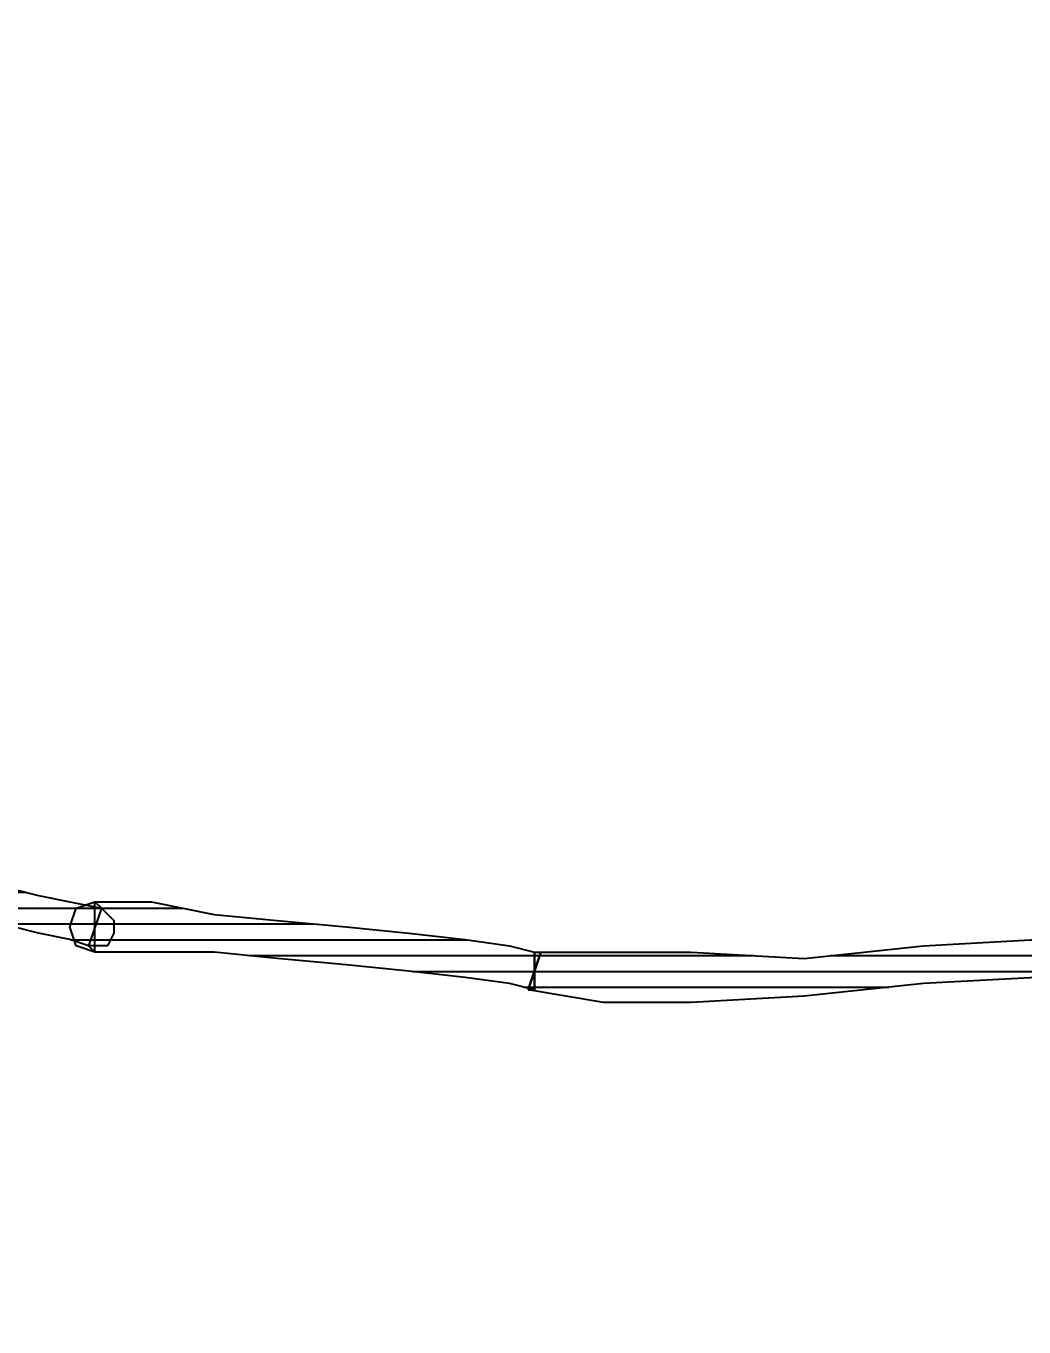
# Model space of a CAD drawing. Header units: millimetres. Extents: x 322668 to 332469, y 13187 to 20117.
# Drawn here: x 327610.64 to 327618.5, y 15727.98 to 15738.24 of the extents above; entities that cross this region are included whole.
import ezdxf

# ---------------------------------------------------------------- set-up
doc = ezdxf.new("R2010")
doc.units = ezdxf.units.MM
doc.header["$LTSCALE"] = 50
doc.header["$MEASUREMENT"] = 0
doc.header["$PDMODE"] = 3
doc.header["$PDSIZE"] = -0.5
doc.layers.get('0').update_dxf_attribs({"linetype": 'CONTINUOUS'})
doc.layers.get('DEFPOINTS').update_dxf_attribs({"linetype": 'CONTINUOUS'})
doc.layers.add('MIM_OLCU-DIS', color=1, linetype='CONTINUOUS')
doc.styles.add('OLCU', font='TSIMPLEX.SHX', dxfattribs={"width": 0.7})
doc.dimstyles.new('200-OLCU-DIŞ', dxfattribs={"dimtxt": 30, "dimasz": 10, "dimexe": 0, "dimexo": 0, "dimgap": 10, "dimtad": 1, "dimdec": 1, "dimdsep": 46, "dimtxsty": 'OLCU', "dimblk1": 'DOT', "dimblk2": 'DOT', "dimsah": 1, "dimcen": 0, "dimclrd": 7, "dimclre": 7, "dimclrt": 4, "dimadec": 0, "dimazin": 0, "dimtfac": 1, "dimtdec": 1, "dimtix": 1, "dimtmove": 2, "dimatfit": 3, "dimldrblk": 'DOT', "dimfxl": 0, "dimtolj": 1, "dimarcsym": 0})
pattern_1 = [(360, (-5108.51305, -673.59423), (1e-16, 0.125), [25])]

# ---------------------------------------------------------------- blocks, each defined once
blk = doc.blocks.new('_DOT')
at = {"color": 0, "linetype": 'ByBlock'}
blk.add_line((-0.5, 0), (-1, 0), dxfattribs=at)
at = {"color": 0, "linetype": 'ByBlock', "const_width": 0.5}
blk.add_lwpolyline([(-0.25, 0, 1), (0.25, 0, 1)], format="xyb", close=True, dxfattribs=at)
blk = doc.blocks.new('*D159')
at = {"layer": 'DEFPOINTS', "color": 0}
for p in [(329577.746, 18407.964, -57.501), (327588.544, 14892.995), (330092.587, 14892.995)]:
    blk.add_point(p, dxfattribs=at)
at = {"layer": 'MIM_OLCU-DIS', "color": 7, "lineweight": -2}
for p, q in [((330052.834, 18407.964), (330092.587, 18407.964)), ((330092.587, 18397.964), (330092.587, 14902.995)), ((330052.587, 14892.995), (330092.587, 14892.995))]:
    blk.add_line(p, q, dxfattribs=at)
at = {"layer": 'MIM_OLCU-DIS', "color": 7, "lineweight": -2, "xscale": 10, "yscale": 10, "zscale": 10}
for p, rotation in [((330092.587, 18407.964), 90), ((330092.587, 14892.995), 270)]:
    blk.add_blockref('_DOT', p, dxfattribs=dict(at, rotation=rotation))
at = {"layer": 'MIM_OLCU-DIS', "color": 4, "insert": (330067.587, 16650.479), "char_height": 30, "attachment_point": 5, "rotation": 90, "style": 'OLCU'}
blk.add_mtext('\\A1;3515', dxfattribs=at)
blk = doc.blocks.new('by')
at = {"ltscale": 30}
h = blk.add_hatch(dxfattribs=at)
h.set_pattern_fill('DC_LINES', color=256, scale=0.1, style=0)
h.set_pattern_definition(pattern_1)
edge = h.paths.add_edge_path(flags=0)
edge.add_line((6393.531, 2196.641), (6393.284, 2196.79))
edge.add_line((6393.284, 2196.79), (6393.481, 2196.89))
edge.add_line((6393.481, 2196.89), (6393.729, 2196.939))
edge.add_line((6393.729, 2196.939), (6393.976, 2196.989))
edge.add_line((6393.976, 2196.989), (6394.223, 2197.039))
edge.add_line((6394.223, 2197.039), (6394.471, 2196.989))
edge.add_line((6394.471, 2196.989), (6394.669, 2196.939))
edge.add_line((6394.669, 2196.939), (6394.916, 2196.89))
edge.add_line((6394.916, 2196.89), (6395.164, 2196.84))
edge.add_line((6395.164, 2196.84), (6395.064, 2196.542))
edge.add_line((6395.064, 2196.542), (6394.916, 2196.592))
edge.add_line((6394.916, 2196.592), (6394.669, 2196.641))
edge.add_line((6394.669, 2196.641), (6394.471, 2196.691))
edge.add_line((6394.471, 2196.691), (6394.223, 2196.641))
edge.add_line((6394.223, 2196.641), (6393.976, 2196.691))
edge.add_line((6393.976, 2196.691), (6393.729, 2196.641))
edge.add_line((6393.729, 2196.641), (6393.581, 2196.592))
edge.add_line((6393.581, 2196.592), (6393.383, 2196.492))
edge.add_line((6393.383, 2196.492), (6393.135, 2196.641))
edge.add_line((6393.135, 2196.641), (6393.383, 2196.492))
edge.add_line((6393.383, 2196.492), (6393.234, 2196.492))
edge.add_line((6393.234, 2196.492), (6393.184, 2196.592))
edge.add_line((6393.184, 2196.592), (6393.184, 2196.691))
edge.add_line((6393.184, 2196.691), (6393.284, 2196.79))
h = blk.add_hatch(dxfattribs=at)
h.set_pattern_fill('DC_LINES', color=256, scale=0.1, style=0)
h.set_pattern_definition(pattern_1)
edge = h.paths.add_edge_path(flags=0)
edge.add_line((6395.114, 2196.492), (6395.064, 2196.542))
edge.add_line((6395.064, 2196.542), (6394.916, 2196.592))
edge.add_line((6394.916, 2196.592), (6394.669, 2196.641))
edge.add_line((6394.669, 2196.641), (6394.471, 2196.691))
edge.add_line((6394.471, 2196.691), (6394.223, 2196.641))
edge.add_line((6394.223, 2196.641), (6393.976, 2196.691))
edge.add_line((6393.976, 2196.691), (6393.729, 2196.641))
edge.add_line((6393.729, 2196.641), (6393.581, 2196.592))
edge.add_line((6393.581, 2196.592), (6393.383, 2196.492))
edge.add_line((6393.383, 2196.492), (6393.284, 2196.79))
edge.add_line((6393.284, 2196.79), (6393.481, 2196.89))
edge.add_line((6393.481, 2196.89), (6393.729, 2196.939))
edge.add_line((6393.729, 2196.939), (6393.976, 2196.989))
edge.add_line((6393.976, 2196.989), (6394.223, 2197.039))
edge.add_line((6394.223, 2197.039), (6394.471, 2196.989))
edge.add_line((6394.471, 2196.989), (6394.669, 2196.939))
edge.add_line((6394.669, 2196.939), (6394.916, 2196.89))
edge.add_line((6394.916, 2196.89), (6395.164, 2196.84))
edge.add_line((6395.164, 2196.84), (6395.114, 2196.89))
edge.add_line((6395.114, 2196.89), (6395.164, 2196.84))
edge.add_line((6395.164, 2196.84), (6395.262, 2196.741))
edge.add_line((6395.262, 2196.741), (6395.262, 2196.641))
edge.add_line((6395.262, 2196.641), (6395.213, 2196.542))
edge.add_line((6395.213, 2196.542), (6395.064, 2196.542))
h = blk.add_hatch(dxfattribs=at)
h.set_pattern_fill('DC_LINES', color=256, scale=0.1, style=0)
h.set_pattern_definition(pattern_1)
edge = h.paths.add_edge_path(flags=0)
edge.add_line((6395.164, 2196.84), (6395.114, 2196.89))
edge.add_line((6395.114, 2196.89), (6395.559, 2196.89))
edge.add_line((6395.559, 2196.89), (6396.054, 2196.79))
edge.add_line((6396.054, 2196.79), (6396.549, 2196.741))
edge.add_line((6396.549, 2196.741), (6397.093, 2196.691))
edge.add_line((6397.093, 2196.691), (6397.588, 2196.641))
edge.add_line((6397.588, 2196.641), (6398.033, 2196.592))
edge.add_line((6398.033, 2196.592), (6398.38, 2196.542))
edge.add_line((6398.38, 2196.542), (6398.578, 2196.492))
edge.add_line((6398.578, 2196.492), (6398.578, 2196.194))
edge.add_line((6398.578, 2196.194), (6398.38, 2196.244))
edge.add_line((6398.38, 2196.244), (6398.033, 2196.293))
edge.add_line((6398.033, 2196.293), (6397.588, 2196.343))
edge.add_line((6397.588, 2196.343), (6397.093, 2196.393))
edge.add_line((6397.093, 2196.393), (6396.549, 2196.443))
edge.add_line((6396.549, 2196.443), (6396.054, 2196.492))
edge.add_line((6396.054, 2196.492), (6395.559, 2196.492))
edge.add_line((6395.559, 2196.492), (6395.114, 2196.492))
edge.add_line((6395.114, 2196.492), (6395.064, 2196.542))
edge.add_line((6395.064, 2196.542), (6395.114, 2196.492))
edge.add_line((6395.114, 2196.492), (6394.966, 2196.542))
edge.add_line((6394.966, 2196.542), (6394.916, 2196.691))
edge.add_line((6394.916, 2196.691), (6394.966, 2196.84))
edge.add_line((6394.966, 2196.84), (6395.114, 2196.89))
h = blk.add_hatch(dxfattribs=at)
h.set_pattern_fill('DC_LINES', color=256, scale=0.1, style=0)
h.set_pattern_definition(pattern_1)
edge = h.paths.add_edge_path(flags=0)
edge.add_line((6398.528, 2196.194), (6398.578, 2196.194))
edge.add_line((6398.578, 2196.194), (6398.38, 2196.244))
edge.add_line((6398.38, 2196.244), (6398.033, 2196.293))
edge.add_line((6398.033, 2196.293), (6397.588, 2196.343))
edge.add_line((6397.588, 2196.343), (6397.093, 2196.393))
edge.add_line((6397.093, 2196.393), (6396.549, 2196.443))
edge.add_line((6396.549, 2196.443), (6396.054, 2196.492))
edge.add_line((6396.054, 2196.492), (6395.559, 2196.492))
edge.add_line((6395.559, 2196.492), (6395.114, 2196.492))
edge.add_line((6395.114, 2196.492), (6395.114, 2196.89))
edge.add_line((6395.114, 2196.89), (6395.559, 2196.89))
edge.add_line((6395.559, 2196.89), (6396.054, 2196.79))
edge.add_line((6396.054, 2196.79), (6396.549, 2196.741))
edge.add_line((6396.549, 2196.741), (6397.093, 2196.691))
edge.add_line((6397.093, 2196.691), (6397.588, 2196.641))
edge.add_line((6397.588, 2196.641), (6398.033, 2196.592))
edge.add_line((6398.033, 2196.592), (6398.38, 2196.542))
edge.add_line((6398.38, 2196.542), (6398.578, 2196.492))
edge.add_line((6398.578, 2196.492), (6398.627, 2196.492))
h = blk.add_hatch(dxfattribs=at)
h.set_pattern_fill('DC_LINES', color=256, scale=0.1, style=0)
h.set_pattern_definition(pattern_1)
edge = h.paths.add_edge_path(flags=0)
edge.add_line((6398.578, 2196.492), (6398.627, 2196.492))
edge.add_line((6398.627, 2196.492), (6399.122, 2196.492))
edge.add_line((6399.122, 2196.492), (6399.814, 2196.492))
edge.add_line((6399.814, 2196.492), (6400.705, 2196.443))
edge.add_line((6400.705, 2196.443), (6401.645, 2196.542))
edge.add_line((6401.645, 2196.542), (6402.535, 2196.592))
edge.add_line((6402.535, 2196.592), (6403.277, 2196.691))
edge.add_line((6403.277, 2196.691), (6403.871, 2196.741))
edge.add_line((6403.871, 2196.741), (6404.267, 2196.691))
edge.add_line((6404.267, 2196.691), (6404.168, 2196.393))
edge.add_line((6404.168, 2196.393), (6403.871, 2196.343))
edge.add_line((6403.871, 2196.343), (6403.277, 2196.393))
edge.add_line((6403.277, 2196.393), (6402.535, 2196.293))
edge.add_line((6402.535, 2196.293), (6401.645, 2196.244))
edge.add_line((6401.645, 2196.244), (6400.705, 2196.144))
edge.add_line((6400.705, 2196.144), (6399.814, 2196.095))
edge.add_line((6399.814, 2196.095), (6399.122, 2196.095))
edge.add_line((6399.122, 2196.095), (6398.528, 2196.194))
edge.add_line((6398.528, 2196.194), (6398.578, 2196.194))
h = blk.add_hatch(dxfattribs=at)
h.set_pattern_fill('DC_LINES', color=256, scale=0.1, style=0)
h.set_pattern_definition(pattern_1)
edge = h.paths.add_edge_path(flags=0)
edge.add_line((6404.168, 2196.393), (6403.871, 2196.343))
edge.add_line((6403.871, 2196.343), (6403.277, 2196.393))
edge.add_line((6403.277, 2196.393), (6402.535, 2196.293))
edge.add_line((6402.535, 2196.293), (6401.645, 2196.244))
edge.add_line((6401.645, 2196.244), (6400.705, 2196.144))
edge.add_line((6400.705, 2196.144), (6399.814, 2196.095))
edge.add_line((6399.814, 2196.095), (6399.122, 2196.095))
edge.add_line((6399.122, 2196.095), (6398.528, 2196.194))
edge.add_line((6398.528, 2196.194), (6398.627, 2196.492))
edge.add_line((6398.627, 2196.492), (6399.122, 2196.492))
edge.add_line((6399.122, 2196.492), (6399.814, 2196.492))
edge.add_line((6399.814, 2196.492), (6400.705, 2196.443))
edge.add_line((6400.705, 2196.443), (6401.645, 2196.542))
edge.add_line((6401.645, 2196.542), (6402.535, 2196.592))
edge.add_line((6402.535, 2196.592), (6403.277, 2196.691))
edge.add_line((6403.277, 2196.691), (6403.871, 2196.741))
edge.add_line((6403.871, 2196.741), (6404.267, 2196.691))
for p, q in [((6394.471, 2196.989, -4.505), (6394.669, 2196.939, -4.505)), ((6394.471, 2196.989, -4.505), (6394.669, 2196.939, -4.505)), ((6394.669, 2196.939, -4.505), (6394.916, 2196.89, -4.505)), ((6394.669, 2196.939, -4.505), (6394.916, 2196.89, -4.505)), ((6394.916, 2196.89, -4.505), (6395.164, 2196.84, -4.505)), ((6394.916, 2196.89, -4.505), (6395.164, 2196.84, -4.505)), ((6394.966, 2196.84, -4.505), (6395.114, 2196.89, -4.505)), ((6395.164, 2196.84, -4.505), (6395.114, 2196.89, -4.505)), ((6395.114, 2196.89, -4.505), (6395.164, 2196.84, -4.505)), ((6395.114, 2196.492, -4.505), (6395.114, 2196.89, -4.505)), ((6395.114, 2196.89, -4.505), (6395.559, 2196.89, -4.505)), ((6395.164, 2196.84, -4.505), (6395.114, 2196.89, -4.505)), ((6395.114, 2196.89, -4.505), (6395.559, 2196.89, -4.505)), ((6395.114, 2196.89, -4.505), (6395.164, 2196.84, -4.505)), ((6395.559, 2196.89, -4.505), (6396.054, 2196.79, -4.505)), ((6395.559, 2196.89, -4.505), (6396.054, 2196.79, -4.505)), ((6394.916, 2196.691, -4.505), (6394.966, 2196.84, -4.505)), ((6395.164, 2196.84, -4.505), (6395.064, 2196.542, -4.505)), ((6395.164, 2196.84, -4.505), (6395.262, 2196.741, -4.505)), ((6395.164, 2196.84, -4.505), (6395.164, 2196.84, -4.505)), ((6396.054, 2196.79, -4.505), (6396.549, 2196.741, -4.505)), ((6396.054, 2196.79, -4.505), (6396.549, 2196.741, -4.505)), ((6394.669, 2196.641, -4.505), (6394.471, 2196.691, -4.505)), ((6394.669, 2196.641, -4.505), (6394.471, 2196.691, -4.505)), ((6394.966, 2196.542, -4.505), (6394.916, 2196.691, -4.505)), ((6395.262, 2196.741, -4.505), (6395.262, 2196.641, -4.505)), ((6396.549, 2196.741, -4.505), (6397.093, 2196.691, -4.505)), ((6396.549, 2196.741, -4.505), (6397.093, 2196.691, -4.505)), ((6397.093, 2196.691, -4.505), (6397.588, 2196.641, -4.505)), ((6397.093, 2196.691, -4.505), (6397.588, 2196.641, -4.505)), ((6394.916, 2196.592, -4.505), (6394.669, 2196.641, -4.505)), ((6394.916, 2196.592, -4.505), (6394.669, 2196.641, -4.505)), ((6395.064, 2196.542, -4.505), (6394.916, 2196.592, -4.505)), ((6395.064, 2196.542, -4.505), (6394.916, 2196.592, -4.505)), ((6395.262, 2196.641, -4.505), (6395.213, 2196.542, -4.505)), ((6397.588, 2196.641, -4.505), (6398.033, 2196.592, -4.505)), ((6397.588, 2196.641, -4.505), (6398.033, 2196.592, -4.505)), ((6398.033, 2196.592, -4.505), (6398.38, 2196.542, -4.505)), ((6398.033, 2196.592, -4.505), (6398.38, 2196.542, -4.505)), ((6401.645, 2196.542, -4.505), (6402.535, 2196.592, -4.505)), ((6401.645, 2196.542, -4.505), (6402.535, 2196.592, -4.505)), ((6395.114, 2196.492, -4.505), (6394.966, 2196.542, -4.505)), ((6395.114, 2196.492, -4.505), (6395.064, 2196.542, -4.505)), ((6395.213, 2196.542, -4.505), (6395.064, 2196.542, -4.505)), ((6395.064, 2196.542, -4.505), (6395.114, 2196.492, -4.505)), ((6395.114, 2196.492, -4.505), (6395.064, 2196.542, -4.505)), ((6395.064, 2196.542, -4.505), (6395.114, 2196.492, -4.505)), ((6395.114, 2196.492, -4.505), (6395.114, 2196.492, -4.505)), ((6395.559, 2196.492, -4.505), (6395.114, 2196.492, -4.505)), ((6395.559, 2196.492, -4.505), (6395.114, 2196.492, -4.505)), ((6396.054, 2196.492, -4.505), (6395.559, 2196.492, -4.505)), ((6396.054, 2196.492, -4.505), (6395.559, 2196.492, -4.505)), ((6396.549, 2196.443, -4.505), (6396.054, 2196.492, -4.505)), ((6396.549, 2196.443, -4.505), (6396.054, 2196.492, -4.505)), ((6398.38, 2196.542, -4.505), (6398.578, 2196.492, -4.505)), ((6398.38, 2196.542, -4.505), (6398.578, 2196.492, -4.505)), ((6398.627, 2196.492, -4.505), (6398.528, 2196.194, -4.505)), ((6398.528, 2196.194, -4.505), (6398.627, 2196.492, -4.505)), ((6398.578, 2196.492, -4.505), (6398.627, 2196.492, -4.505)), ((6398.578, 2196.492, -4.505), (6398.578, 2196.194, -4.505)), ((6398.578, 2196.492, -4.505), (6398.627, 2196.492, -4.505)), ((6398.578, 2196.194, -4.505), (6398.578, 2196.492, -4.505)), ((6398.578, 2196.492, -4.505), (6398.578, 2196.492, -4.505)), ((6398.627, 2196.492, -4.505), (6399.122, 2196.492, -4.505)), ((6398.627, 2196.492, -4.505), (6399.122, 2196.492, -4.505)), ((6399.122, 2196.492, -4.505), (6399.814, 2196.492, -4.505)), ((6399.122, 2196.492, -4.505), (6399.814, 2196.492, -4.505)), ((6399.814, 2196.492, -4.505), (6400.705, 2196.443, -4.505)), ((6399.814, 2196.492, -4.505), (6400.705, 2196.443, -4.505)), ((6400.705, 2196.443, -4.505), (6401.645, 2196.542, -4.505)), ((6400.705, 2196.443, -4.505), (6401.645, 2196.542, -4.505)), ((6397.093, 2196.393, -4.505), (6396.549, 2196.443, -4.505)), ((6397.093, 2196.393, -4.505), (6396.549, 2196.443, -4.505)), ((6397.588, 2196.343, -4.505), (6397.093, 2196.393, -4.505)), ((6397.588, 2196.343, -4.505), (6397.093, 2196.393, -4.505)), ((6398.033, 2196.293, -4.505), (6397.588, 2196.343, -4.505)), ((6398.033, 2196.293, -4.505), (6397.588, 2196.343, -4.505)), ((6398.38, 2196.244, -4.505), (6398.033, 2196.293, -4.505)), ((6398.38, 2196.244, -4.505), (6398.033, 2196.293, -4.505)), ((6402.535, 2196.293, -4.505), (6401.645, 2196.244, -4.505)), ((6402.535, 2196.293, -4.505), (6401.645, 2196.244, -4.505)), ((6398.578, 2196.194, -4.505), (6398.38, 2196.244, -4.505)), ((6398.578, 2196.194, -4.505), (6398.38, 2196.244, -4.505)), ((6398.528, 2196.194, -4.505), (6398.578, 2196.194, -4.505)), ((6398.528, 2196.194, -4.505), (6398.528, 2196.194, -4.505)), ((6399.122, 2196.095, -4.505), (6398.528, 2196.194, -4.505)), ((6398.528, 2196.194, -4.505), (6398.578, 2196.194, -4.505)), ((6399.122, 2196.095, -4.505), (6398.528, 2196.194, -4.505)), ((6401.645, 2196.244, -4.505), (6400.705, 2196.144, -4.505)), ((6401.645, 2196.244, -4.505), (6400.705, 2196.144, -4.505)), ((6399.814, 2196.095, -4.505), (6399.122, 2196.095, -4.505)), ((6399.814, 2196.095, -4.505), (6399.122, 2196.095, -4.505)), ((6400.705, 2196.144, -4.505), (6399.814, 2196.095, -4.505)), ((6400.705, 2196.144, -4.505), (6399.814, 2196.095, -4.505))]:
    blk.add_line(p, q, dxfattribs=at)

msp = doc.modelspace()

# ---------------------------------------------------------------- block references
msp.add_blockref('by', (321216.067, 13534.441, 4.505))

# ---------------------------------------------------------------- dimensions: what is measured, and where the dimension line sits
at = {"layer": 'MIM_OLCU-DIS', "color": 22}
dim = msp.add_linear_dim(base=(330092.587, 14892.995), p1=(329577.746, 18407.964, -57.501), p2=(327588.544, 14892.995), angle=270, dimstyle='200-OLCU-DIŞ', dxfattribs=at)
dim.commit()
dim.dimension.update_dxf_attribs({"geometry": '*D159', "text_midpoint": (330067.587, 16650.479)})

doc.saveas('drawing.dxf')
